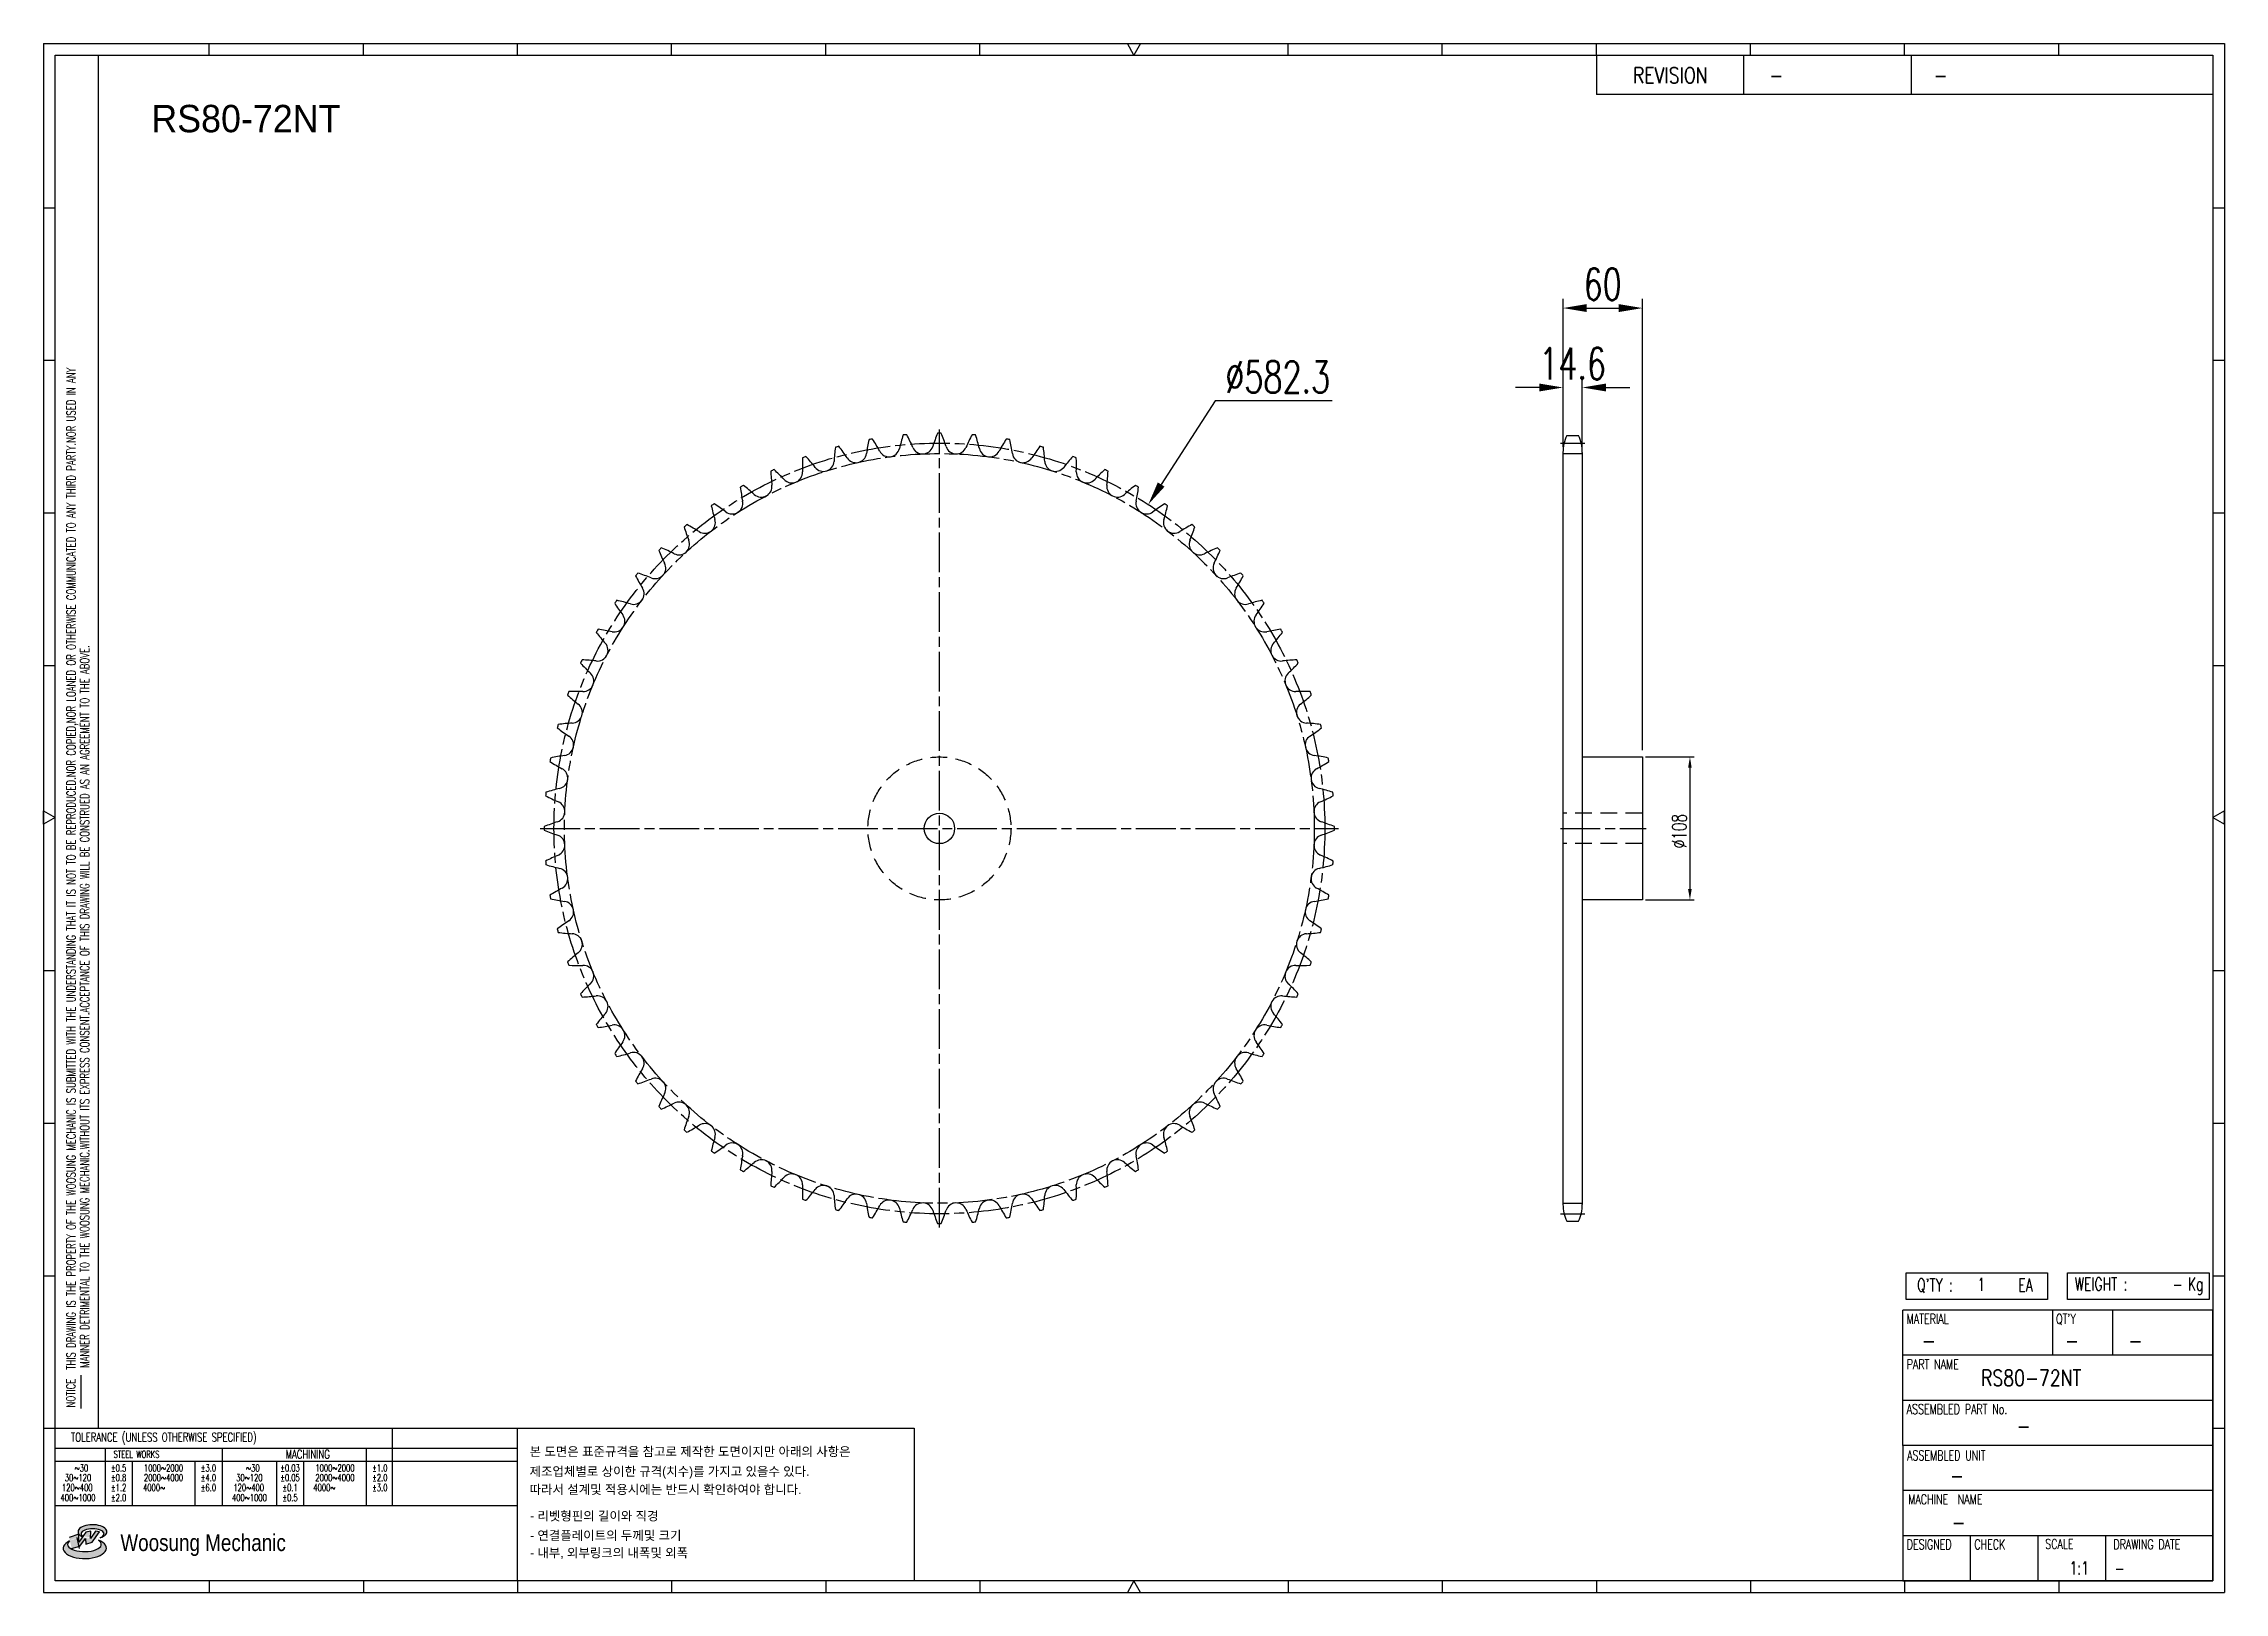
# Model space of a CAD drawing. Header units: millimetres. Extents: x 26814 to 28462, y 33 to 1203.
import ezdxf
from ezdxf.enums import TextEntityAlignment as Align

# ---------------------------------------------------------------- set-up
doc = ezdxf.new("R2010")
doc.units = ezdxf.units.MM
for name, pattern in [('AM_ISO08W050', [18, 12, -1.5, 3, -1.5]), ('AM_ISO08W050x2', [9, 6, -0.75, 1.5, -0.75]), ('HIDDEN', [9.525, 6.35, -3.175])]:
    doc.linetypes.add(name, pattern=pattern)
doc.layers.get('Defpoints').update_dxf_attribs({"color": 80})
doc.layers.add('CL2', color=4, linetype='AM_ISO08W050', lineweight=25)
for name, color, linetype in [('HL', 2, 'HIDDEN'), ('LOGO', 7, 'Continuous'), ('S-DIM', 7, 'Continuous'), ('TITLE', 7, 'Continuous')]:
    doc.layers.add(name, color=color, linetype=linetype)
doc.styles.add('HAN', font='ROMANS.shx', dxfattribs={"width": 0.7, "bigfont": 'whgtxt.shx'})
doc.styles.add('HKD_ST2', font='romans.shx', dxfattribs={"width": 0.7, "height": 4, "bigfont": '@extfont2.shx'})
doc.styles.add('HSG', font='SIMPLEX.shx', dxfattribs={"width": 0.7, "bigfont": 'HSG.shx'})
doc.styles.add('MtXpl_', font='Gulim.ttf')
doc.styles.add('SLDTEXTSTYLE4', font='arial.ttf', dxfattribs={"width": 0.8})
doc.dimstyles.new('APP23', dxfattribs={"dimscale": 4.5, "dimtxt": 2.4, "dimasz": 1.8, "dimexe": 0.7, "dimexo": 0.5, "dimgap": 0.6, "dimtad": 1, "dimtoh": 1, "dimdec": 1, "dimrnd": 0.01, "dimzin": 9, "dimdsep": 46, "dimtxsty": 'HSG', "dimcen": 0, "dimclrd": 1, "dimclre": 1, "dimclrt": 256, "dimazin": 2, "dimtp": 1, "dimtm": 1, "dimtfac": 0.5, "dimtdec": 1, "dimtix": 1, "dimtofl": 0, "dimtmove": 0, "dimatfit": 3, "dimfxl": 0, "dimtvp": 1, "dimtolj": 2, "dimlwd": -1, "dimlwe": -1, "dimarcsym": 0})
doc.dimstyles.new('APP36', dxfattribs={"dimscale": 10, "dimtxt": 2.4, "dimasz": 1.8, "dimexe": 0.7, "dimexo": 0.5, "dimgap": 0.6, "dimtad": 1, "dimtoh": 1, "dimdec": 1, "dimrnd": 0.01, "dimzin": 9, "dimdsep": 46, "dimtxsty": 'HSG', "dimcen": 0, "dimclrd": 1, "dimclre": 1, "dimclrt": 256, "dimazin": 2, "dimtp": 1, "dimtm": 1, "dimtfac": 0.5, "dimtdec": 1, "dimtofl": 0, "dimtmove": 0, "dimatfit": 3, "dimfxl": 0, "dimtvp": 1, "dimtolj": 2, "dimlwd": -1, "dimlwe": -1, "dimarcsym": 0})

# ---------------------------------------------------------------- blocks, each defined once
blk = doc.blocks.new('MASTER')
at = {"layer": 'LOGO'}
h = blk.add_hatch(color=10, dxfattribs=at)
h.paths.add_polyline_path([(1.544, 35.177), (1.554, 34.966), (1.779, 35.034), (2.054, 35.422), (1.908, 35.446), (1.728, 35.167), (1.741, 35.439), (1.547, 35.405), (1.292, 35.041), (1.295, 35.33), (0.943, 35.208), (1.03, 34.8), (1.336, 34.885)])
edge = h.paths.add_edge_path()
edge.add_ellipse((1.795, 35.421), major_axis=(-0.53, 0), ratio=0.487785, start_angle=122.36065, end_angle=403.39574)
edge.add_line((1.411, 35.244), (1.419, 35.261))
edge.add_ellipse((1.798, 35.344), major_axis=(-0.423, 0), ratio=0.444396, start_angle=131.58977, end_angle=386.19408, ccw=False)
edge = h.paths.add_edge_path()
edge.add_ellipse((1.512, 34.815), major_axis=(-0.793, 0), ratio=0.480113, start_angle=314.67633, end_angle=590.85213)
edge.add_ellipse((1.501, 34.958), major_axis=(-0.62, 0), ratio=0.43311, start_angle=331.7024, end_angle=574.42495, ccw=False)
at = {"color": 140}
for p, q in [((0, 90.118), (80.15, 90.118)), ((0, 90.118), (0, 33.191)), ((80.15, 90.118), (80.15, 33.191)), ((57.068, 89.693), (57.068, 88.246)), ((62.47, 89.693), (62.47, 88.246)), ((68.635, 89.693), (68.635, 88.246)), ((79.725, 88.246), (57.068, 88.246)), ((68.449, 43.961), (68.449, 44.936)), ((68.449, 44.936), (73.654, 44.936)), ((73.654, 44.936), (73.654, 43.961)), ((74.39, 43.961), (74.39, 44.936)), ((74.39, 44.936), (79.595, 44.936)), ((79.595, 44.936), (79.595, 43.961)), ((68.336, 38.59), (68.336, 43.563)), ((79.725, 43.563), (68.336, 43.563)), ((73.654, 43.961), (68.449, 43.961)), ((73.827, 43.563), (73.827, 41.905)), ((79.595, 43.961), (74.39, 43.961)), ((76.037, 43.563), (76.037, 41.905)), ((79.725, 38.59), (79.725, 43.563)), ((79.725, 41.905), (68.336, 41.905)), ((79.725, 40.248), (68.336, 40.248)), ((68.336, 38.59), (68.336, 33.616)), ((79.725, 38.59), (68.336, 38.59)), ((79.725, 33.616), (79.725, 38.59)), ((79.725, 36.932), (68.336, 36.932)), ((79.725, 35.274), (68.336, 35.274)), ((70.822, 33.616), (70.822, 35.274)), ((73.309, 33.616), (73.309, 35.274)), ((75.796, 33.616), (75.796, 35.274)), ((0, 33.191), (80.15, 33.191)), ((68.336, 33.616), (79.725, 33.616))]:
    blk.add_line(p, q, dxfattribs=at)
for p, q in [((6.089, 89.693), (6.089, 90.118)), ((11.753, 89.693), (11.753, 90.118)), ((17.418, 89.693), (17.418, 90.118)), ((23.082, 89.693), (23.082, 90.118)), ((28.746, 89.693), (28.746, 90.118)), ((34.411, 89.693), (34.411, 90.118)), ((45.739, 89.693), (45.739, 90.118)), ((51.404, 89.693), (51.404, 90.118)), ((57.068, 89.693), (57.068, 90.118)), ((62.732, 89.693), (62.732, 90.118)), ((68.397, 89.693), (68.397, 90.118)), ((74.061, 89.693), (74.061, 90.118)), ((0, 84.085), (0.425, 84.085)), ((79.725, 84.085), (80.15, 84.085)), ((0, 78.478), (0.425, 78.478)), ((79.725, 78.478), (80.15, 78.478)), ((0, 72.87), (0.425, 72.87)), ((79.725, 72.87), (80.15, 72.87)), ((0, 67.262), (0.425, 67.262)), ((79.725, 67.262), (80.15, 67.262)), ((0, 56.047), (0.425, 56.047)), ((79.725, 56.047), (80.15, 56.047)), ((0, 50.439), (0.425, 50.439)), ((79.725, 50.439), (80.15, 50.439)), ((0, 44.832), (0.425, 44.832)), ((79.725, 44.832), (80.15, 44.832)), ((1.377, 39.947), (1.377, 41.174)), ((0, 39.224), (0.425, 39.224)), ((79.725, 39.224), (80.15, 39.224)), ((6.089, 33.616), (6.089, 33.191)), ((11.753, 33.616), (11.753, 33.191)), ((17.418, 33.616), (17.418, 33.191)), ((23.082, 33.616), (23.082, 33.191)), ((28.746, 33.616), (28.746, 33.191)), ((34.411, 33.616), (34.411, 33.191)), ((45.739, 33.616), (45.739, 33.191)), ((51.404, 33.616), (51.404, 33.191)), ((57.068, 33.616), (57.068, 33.191)), ((62.732, 33.616), (62.732, 33.191)), ((68.397, 33.616), (68.397, 33.191)), ((74.061, 33.616), (74.061, 33.191))]:
    blk.add_line(p, q)
at = {"color": 2}
for p, q in [((2.017, 39.224), (2.017, 89.693)), ((0.425, 39.224), (17.418, 39.224)), ((0.425, 38.487), (17.418, 38.487)), ((2.257, 38.487), (2.257, 36.382)), ((6.557, 38.5), (6.557, 36.382)), ((11.857, 38.487), (11.857, 36.382)), ((12.816, 39.224), (12.816, 36.382)), ((17.418, 33.616), (17.418, 39.224)), ((0.425, 38.012), (17.418, 38.012)), ((3.257, 38.012), (3.257, 36.382)), ((5.557, 38.012), (5.557, 36.382)), ((8.557, 38.012), (8.557, 36.382)), ((9.557, 38.026), (9.557, 36.382)), ((0.425, 36.382), (17.418, 36.382))]:
    blk.add_line(p, q, dxfattribs=at)
for points in [[(40.075, 89.693), (39.83, 90.118), (40.32, 90.118)], [(0.425, 61.679), (0, 61.433), (0, 61.924)], [(79.725, 61.679), (80.15, 61.433), (80.15, 61.924)], [(40.075, 33.616), (39.83, 33.191), (40.32, 33.191)]]:
    blk.add_lwpolyline(points, close=True)
at = {"color": 140}
blk.add_lwpolyline([(0.425, 89.693), (79.725, 89.693), (79.725, 33.616), (0.425, 33.616)], close=True, dxfattribs=at)
at = {"layer": 'LOGO'}
for p, q in [((1.295, 35.33), (0.943, 35.208)), ((1.547, 35.405), (1.292, 35.041)), ((1.292, 35.041), (1.295, 35.33)), ((1.741, 35.439), (1.547, 35.405)), ((1.908, 35.446), (1.728, 35.167)), ((1.728, 35.167), (1.741, 35.439)), ((1.779, 35.034), (2.054, 35.422)), ((2.054, 35.422), (1.908, 35.446)), ((1.03, 34.8), (1.336, 34.885)), ((1.224, 35.208), (1.311, 34.8)), ((1.224, 35.208), (1.224, 35.208)), ((1.336, 34.885), (1.544, 35.177)), ((1.419, 35.261), (1.411, 35.244)), ((1.544, 35.177), (1.554, 34.966)), ((1.554, 34.966), (1.779, 35.034))]:
    blk.add_line(p, q, dxfattribs=at)
for centre, major_axis, ratio, start_param, end_param in [((1.795, 35.421), (-0.53, 0), 0.487785, 2.135596, 7.040584), ((1.798, 35.344), (-0.423, 0), 0.444396, 2.296675, 6.740358), ((1.512, 34.815), (-0.793, 0), 0.480113, 5.492138, 10.312315), ((1.501, 34.958), (-0.62, 0), 0.43311, 5.789299, 10.025607)]:
    blk.add_ellipse(centre, major_axis=major_axis, ratio=ratio, start_param=start_param, end_param=end_param, dxfattribs=at)
for s, height, style, width, p in [('REVISION', 0.5806, 'HAN', 0.8, (58.415, 88.664)), ('-', 0.581, 'HAN', 0.8, (63.426, 88.664)), ('-', 0.581, 'HAN', 0.8, (69.468, 88.664)), ("Q'TY : ", 0.4746, 'HKD_ST2', 0.7, (68.857, 44.253)), ('1', 0.475, 'HKD_ST2', 0.7, (71.071, 44.275)), ('EA', 0.4746, 'HKD_ST2', 0.7, (72.578, 44.253)), ('WEIGHT : ', 0.4746, 'HKD_ST2', 0.7, (74.65, 44.286)), ('Kg', 0.4746, 'HKD_ST2', 0.7, (78.807, 44.286)), ('-', 0.581, 'HAN', 0.8, (69.029, 42.157)), ('-', 0.581, 'HAN', 0.8, (74.289, 42.157)), ('-', 0.581, 'HAN', 0.8, (76.623, 42.157)), ('-', 0.581, 'HAN', 0.8, (72.515, 39.013)), ('-', 0.581, 'HAN', 0.8, (70.067, 37.189)), ('-', 0.581, 'HAN', 0.8, (70.126, 35.48)), ('1:1', 0.4746, 'HKD_ST2', 0.7, (74.458, 33.848)), ('-', 0.475, 'HKD_ST2', 0.7, (76.112, 33.837))]:
    blk.add_text(s, height=height, dxfattribs=dict(style=style, width=width)).set_placement(p)
at = {"color": 6, "style": 'HKD_ST2', "width": 0.7}
for s, p in [(' THIS DRAWING IS THE PROPERTY OF THE WOOSUNG MECHANIC IS SUBMITTED WITH THE UNDERSTANDING THAT IT IS NOT TO BE REPRODUCED.NOR COPIED,NOR LOANED OR OTHERWISE COMMUNICATED TO ANY THIRD PARTY.NOR USED IN ANY', (1.173, 41.217)), ('MANNER DETRIMENTAL TO THE WOOSUNG MECHANIC.WITHOUT ITS EXPRESS CONSENT.ACCEPTANCE OF THIS DRAWING WILL BE CONSTRUED AS AN AGREEMENT TO THE ABOVE.', (1.672, 41.447))]:
    blk.add_text(s, height=0.326266, rotation=90, dxfattribs=at).set_placement(p)
at = {"style": 'HKD_ST2', "width": 0.7}
blk.add_text('-', height=0.475, dxfattribs=at).set_placement((78.613, 44.286), align=Align.RIGHT)
at = {"color": 254, "style": 'HKD_ST2', "width": 0.7}
for s, height, p in [('MATERIAL', 0.3651, (68.474, 43.425)), ("QT'Y", 0.3651, (73.965, 43.425)), ('PART NAME', 0.3651, (68.474, 41.756)), ('ASSEMBLED PART No.', 0.36511, (68.474, 40.109)), ('ASSEMBLED UNIT', 0.36511, (68.49, 38.408)), ('MACHINE  NAME', 0.36511, (68.532, 36.794)), ('DESIGNED', 0.3651, (68.474, 35.136)), ('CHECK', 0.3651, (70.961, 35.136)), ('SCALE', 0.3651, (73.566, 35.153)), ('DRAWING DATE', 0.36511, (76.071, 35.141))]:
    blk.add_text(s, height=height, dxfattribs=at).set_placement(p, align=Align.TOP_LEFT)
at = {"style": 'HKD_ST2', "width": 0.7}
blk.add_text('NOTICE', height=0.3263, rotation=90, dxfattribs=at).set_placement((1.163, 39.988))
blk.add_text('TOLERANCE (UNLESS OTHERWISE SPECIFIED)', height=0.32627, dxfattribs=at).set_placement((4.417, 38.896), align=Align.MIDDLE_CENTER)
at = {"color": 4, "style": 'HKD_ST2', "width": 0.7}
for s, height, p in [('%%12630', 0.261, (1.389, 37.762)), ('1000%%1262000', 0.26101, (4.407, 37.762)), ('%%12630', 0.261, (7.689, 37.762)), ('1000%%1262000', 0.26101, (10.707, 37.762)), ('120%%126400', 0.26101, (1.237, 37.045)), ('30%%126120', 0.261, (1.263, 37.411)), ('4000%%126', 0.261, (4.061, 37.045)), ('2000%%1264000', 0.26101, (4.407, 37.411)), ('120%%126400', 0.26101, (7.537, 37.045)), ('30%%126120', 0.261, (7.563, 37.411)), ('4000%%126', 0.261, (10.321, 37.045)), ('2000%%1264000', 0.26101, (10.707, 37.411)), ('400%%1261000', 0.26101, (1.263, 36.67)), ('400%%1261000', 0.26101, (7.563, 36.67))]:
    blk.add_text(s, height=height, dxfattribs=at).set_placement(p, align=Align.MIDDLE_CENTER)
for s, height, p in [('%%P0.5', 0.261, (2.757, 37.762)), ('STEEL WORKS', 0.26101, (3.416, 38.268)), ('%%P3.0', 0.261, (6.057, 37.762)), ('%%P0.03', 0.261, (9.057, 37.762)), ('MACHINING', 0.3263, (9.707, 38.27)), ('%%P1.0', 0.261, (12.357, 37.762)), ('%%P0.8', 0.261, (2.757, 37.411)), ('%%P1.2', 0.261, (2.757, 37.045)), ('%%P4.0', 0.261, (6.057, 37.411)), ('%%P6.0', 0.261, (6.057, 37.045)), ('%%P0.05', 0.261, (9.057, 37.411)), ('%%P0.1', 0.261, (9.057, 37.045)), ('%%P2.0', 0.261, (12.357, 37.411)), ('%%P3.0', 0.261, (12.357, 37.045)), ('%%P2.0', 0.261, (2.757, 36.67)), ('%%P0.5', 0.261, (9.057, 36.67))]:
    blk.add_text(s, height=height, dxfattribs=at).set_placement(p, align=Align.MIDDLE)
at = {"color": 1, "style": 'SLDTEXTSTYLE4', "width": 0.8}
blk.add_text('Woosung Mechanic', height=0.61957, dxfattribs=at).set_placement((2.822, 34.711))
blk = doc.blocks.new('*D3')
at = {"layer": 'Defpoints', "color": 0, "transparency": 16777216}
for p in [(27976.6, 942.9), (27962, 893), (27976.6, 893)]:
    blk.add_point(p, dxfattribs=at)
at = {"layer": 'S-DIM', "color": 1, "transparency": 16777216}
for p, q in [((27944, 942.9), (27926, 942.9)), ((27962, 898), (27962, 949.9)), ((27976.6, 898), (27976.6, 949.9)), ((27994.6, 942.9), (28012.6, 942.9))]:
    blk.add_line(p, q, dxfattribs=at)
for points in [[(27944, 945.9), (27944, 939.9), (27962, 942.9)], [(27994.6, 945.9), (27994.6, 939.9), (27976.6, 942.9)]]:
    blk.add_solid(points, dxfattribs=at)
at = {"layer": 'S-DIM', "transparency": 16777216, "insert": (27969.3, 960.9), "char_height": 24, "attachment_point": 5, "style": 'HSG'}
blk.add_mtext('\\A2;14.6', dxfattribs=at)
blk = doc.blocks.new('*D4')
at = {"layer": 'Defpoints', "color": 0, "transparency": 16777216}
for p in [(28022, 1002.9), (27962, 893), (28022, 663.8)]:
    blk.add_point(p, dxfattribs=at)
at = {"layer": 'S-DIM', "color": 1, "transparency": 16777216}
for p, q in [((27962, 898), (27962, 1009.9)), ((28022, 668.8), (28022, 1009.9)), ((27980, 1002.9), (28004, 1002.9))]:
    blk.add_line(p, q, dxfattribs=at)
for points in [[(27980, 1005.9), (27980, 999.9), (27962, 1002.9)], [(28004, 1005.9), (28004, 999.9), (28022, 1002.9)]]:
    blk.add_solid(points, dxfattribs=at)
at = {"layer": 'S-DIM', "transparency": 16777216, "insert": (27992, 1020.9), "char_height": 24, "attachment_point": 5, "style": 'HSG'}
blk.add_mtext('\\A2;60', dxfattribs=at)
blk = doc.blocks.new('*D5')
at = {"layer": 'Defpoints', "color": 0, "transparency": 16777216}
for p in [(27648.7, 854.5), (27333.1, 365.1)]:
    blk.add_point(p, dxfattribs=at)
at = {"layer": 'S-DIM', "color": 1, "transparency": 16777216}
for p, q in [((27699.3, 932.9), (27658.4, 869.6)), ((27787.7, 932.9), (27699.3, 932.9))]:
    blk.add_line(p, q, dxfattribs=at)
blk.add_solid([(27655.9, 871.2), (27661, 868), (27648.7, 854.5)], dxfattribs=at)
at = {"layer": 'S-DIM', "transparency": 16777216, "insert": (27746.5, 950.9), "char_height": 24, "attachment_point": 5, "style": 'HSG'}
blk.add_mtext('\\A2;∅582.3', dxfattribs=at)
blk = doc.blocks.new('*D2')
at = {"layer": 'Defpoints', "color": 0, "transparency": 16777216}
for p in [(28022, 663.8), (28022, 555.8), (28057.9, 555.8)]:
    blk.add_point(p, dxfattribs=at)
at = {"layer": 'S-DIM', "color": 1, "transparency": 16777216}
for p, q in [((28024.2, 663.8), (28061, 663.8)), ((28057.9, 655.7), (28057.9, 563.9)), ((28024.2, 555.8), (28061, 555.8))]:
    blk.add_line(p, q, dxfattribs=at)
for points in [[(28056.5, 655.7), (28059.2, 655.7), (28057.9, 663.8)], [(28056.5, 563.9), (28059.2, 563.9), (28057.9, 555.8)]]:
    blk.add_solid(points, dxfattribs=at)
at = {"layer": 'S-DIM', "transparency": 16777216, "insert": (28049.8, 607.7), "char_height": 10.8, "attachment_point": 5, "rotation": 90, "style": 'HSG'}
blk.add_mtext('\\A2;%%c108', dxfattribs=at)

msp = doc.modelspace()

# ---------------------------------------------------------------- linework, layer by layer
for p, q in [((27964.78, 906.54), (27973.78, 906.54)), ((27961.98, 893.84), (27961.98, 325.72)), ((27976.58, 893.84), (27976.58, 325.72)), ((27976.58, 663.78), (28021.98, 663.78)), ((28021.98, 663.78), (28021.98, 555.78)), ((28021.98, 555.78), (27976.58, 555.78)), ((27964.78, 313.02), (27973.78, 313.02))]:
    msp.add_line(p, q)
at = {"color": 140}
msp.add_lwpolyline([(27172.21, 156.61), (27471.89, 156.61), (27471.89, 41.35), (27172.21, 41.35)], close=True, dxfattribs=at)
msp.add_circle((27490.91, 609.78), 11.5)
for centre, radius, start, end in [((27598.04, 864.68), 141.01, 162.52782, 166.875), ((27490.91, 609.78), 298.5, 94.7368, 95.2632), ((27341.15, 842.21), 141.01, 23.125, 27.47218), ((27619.85, 854.37), 141.01, 157.52782, 161.875), ((27490.91, 609.78), 298.5, 89.7368, 90.2632), ((27361.98, 854.37), 141.01, 18.125, 22.47218), ((27640.67, 842.21), 141.01, 152.52782, 156.875), ((27490.91, 609.78), 298.5, 84.7368, 85.2632), ((27383.78, 864.68), 141.01, 13.125, 17.47218), ((27992.18, 893.84), 30.2, 155.13196, 180), ((27946.38, 893.84), 30.2, 0, 24.86804), ((27528.41, 883.72), 141.01, 177.52782, 181.875), ((27490.91, 609.78), 298.5, 109.7368, 110.2632), ((27286.1, 795.52), 141.01, 38.125, 42.47218), ((27552.15, 879.41), 141.01, 172.52782, 176.875), ((27490.91, 609.78), 298.5, 104.7368, 105.2632), ((27303.06, 812.67), 141.01, 33.125, 37.47218), ((27427.88, 894.11), 8.02, 213.125, 351.875), ((27575.41, 873.05), 141.01, 167.52782, 171.875), ((27490.91, 609.78), 298.5, 99.7368, 100.2632), ((27321.46, 828.27), 141.01, 28.125, 32.47218), ((27452.9, 898.52), 8.02, 208.125, 346.875), ((27478.21, 900.74), 8.02, 203.125, 341.875), ((27503.61, 900.74), 8.02, 198.125, 336.875), ((27528.93, 898.52), 8.02, 193.125, 331.875), ((27660.36, 828.27), 141.01, 147.52782, 151.875), ((27490.91, 609.78), 298.5, 79.7368, 80.2632), ((27406.41, 873.05), 141.01, 8.125, 12.47218), ((27553.95, 894.11), 8.02, 188.125, 326.875), ((27678.76, 812.67), 141.01, 142.52782, 146.875), ((27490.91, 609.78), 298.5, 74.7368, 75.2632), ((27429.67, 879.41), 141.01, 3.125, 7.47218), ((27695.73, 795.52), 141.01, 137.52782, 141.875), ((27490.91, 609.78), 298.5, 69.7368, 70.2632), ((27453.41, 883.72), 141.01, 358.125, 2.47218), ((27490.91, 609.78), 298.5, 114.7368, 115.2632), ((27504.4, 885.95), 141.01, 182.52782, 186.875), ((27270.69, 776.97), 141.01, 43.125, 47.47218), ((27379.46, 878.84), 8.02, 223.125, 1.875), ((27403.34, 887.53), 8.02, 218.125, 356.875), ((27578.49, 887.53), 8.02, 183.125, 321.875), ((27602.36, 878.84), 8.02, 178.125, 316.875), ((27711.14, 776.97), 141.01, 132.52782, 136.875), ((27490.91, 609.78), 298.5, 64.7368, 65.2632), ((27477.43, 885.95), 141.01, 353.125, 357.47218), ((27334.43, 855.4), 8.02, 233.125, 11.875), ((27490.91, 609.78), 298.5, 119.7368, 120.2632), ((27480.28, 886.07), 141.01, 187.52782, 191.875), ((27256.95, 757.14), 141.01, 48.125, 52.47218), ((27356.43, 868.11), 8.02, 228.125, 6.875), ((27625.39, 868.11), 8.02, 173.125, 311.875), ((27724.87, 757.14), 141.01, 127.52782, 131.875), ((27490.91, 609.78), 298.5, 59.7368, 60.2632), ((27647.39, 855.4), 8.02, 168.125, 306.875), ((27501.55, 886.07), 141.01, 348.125, 352.47218), ((27313.62, 840.83), 8.02, 238.125, 16.875), ((27490.91, 609.78), 298.5, 124.7368, 125.2632), ((27456.24, 884.09), 141.01, 192.52782, 196.875), ((27245, 736.18), 141.01, 53.125, 57.47218), ((27736.82, 736.18), 141.01, 122.52782, 126.875), ((27668.2, 840.83), 8.02, 163.125, 301.875), ((27525.59, 884.09), 141.01, 343.125, 347.47218), ((27490.91, 609.78), 298.5, 54.7368, 55.2632), ((27294.16, 824.5), 8.02, 243.125, 21.875), ((27490.91, 609.78), 298.5, 129.7368, 130.2632), ((27432.46, 880.03), 141.01, 197.52782, 201.875), ((27234.92, 714.27), 141.01, 58.125, 62.47218), ((27746.9, 714.27), 141.01, 117.52782, 121.875), ((27687.67, 824.5), 8.02, 158.125, 296.875), ((27549.36, 880.03), 141.01, 338.125, 342.47218), ((27490.91, 609.78), 298.5, 49.7368, 50.2632), ((27276.19, 806.53), 8.02, 248.125, 26.875), ((27490.91, 609.78), 298.5, 134.7368, 135.2632), ((27409.13, 873.9), 141.01, 202.52782, 206.875), ((27226.79, 691.56), 141.01, 63.125, 67.47218), ((27755.04, 691.56), 141.01, 112.52782, 116.875), ((27705.63, 806.53), 8.02, 153.125, 291.875), ((27572.69, 873.9), 141.01, 333.125, 337.47218), ((27490.91, 609.78), 298.5, 44.7368, 45.2632), ((27259.86, 787.07), 8.02, 253.125, 31.875), ((27490.91, 609.78), 298.5, 139.7368, 140.2632), ((27386.42, 865.77), 141.01, 207.52782, 211.875), ((27220.66, 668.23), 141.01, 68.125, 72.47218), ((27761.16, 668.23), 141.01, 107.52782, 111.875), ((27721.96, 787.07), 8.02, 148.125, 286.875), ((27595.4, 865.77), 141.01, 328.125, 332.47218), ((27490.91, 609.78), 298.5, 39.7368, 40.2632), ((27490.91, 609.78), 298.5, 144.7368, 145.2632), ((27364.51, 855.69), 141.01, 212.52782, 216.875), ((27216.6, 644.46), 141.01, 73.125, 77.47218), ((27765.23, 644.46), 141.01, 102.52782, 106.875), ((27617.32, 855.69), 141.01, 323.125, 327.47218), ((27490.91, 609.78), 298.5, 34.7368, 35.2632), ((27490.91, 609.78), 298.5, 149.7368, 150.2632), ((27343.55, 843.74), 141.01, 217.52782, 221.875), ((27214.62, 620.42), 141.01, 78.125, 82.47218), ((27245.29, 766.26), 8.02, 258.125, 36.875), ((27736.54, 766.26), 8.02, 143.125, 281.875), ((27767.2, 620.42), 141.01, 97.52782, 101.875), ((27638.27, 843.74), 141.01, 318.125, 322.47218), ((27490.91, 609.78), 298.5, 29.7368, 30.2632), ((27232.58, 744.26), 8.02, 263.125, 41.875), ((27749.24, 744.26), 8.02, 138.125, 276.875), ((27490.91, 609.78), 298.5, 154.7368, 155.2632), ((27323.72, 830), 141.01, 222.52782, 226.875), ((27214.74, 596.29), 141.01, 83.125, 87.47218), ((27221.85, 721.23), 8.02, 268.125, 46.875), ((27767.08, 596.29), 141.01, 92.52782, 96.875), ((27759.98, 721.23), 8.02, 133.125, 271.875), ((27658.1, 830), 141.01, 313.125, 317.47218), ((27490.91, 609.78), 298.5, 24.7368, 25.2632), ((27490.91, 609.78), 298.5, 159.7368, 160.2632), ((27305.17, 814.59), 141.01, 227.52782, 231.875), ((27216.97, 572.28), 141.01, 88.125, 92.47218), ((27764.85, 572.28), 141.01, 87.52782, 91.875), ((27676.66, 814.59), 141.01, 308.125, 312.47218), ((27490.91, 609.78), 298.5, 19.7368, 20.2632), ((27213.16, 697.36), 8.02, 273.125, 51.875), ((27768.67, 697.36), 8.02, 128.125, 266.875), ((27490.91, 609.78), 298.5, 164.7368, 165.2632), ((27288.02, 797.63), 141.01, 232.52782, 236.875), ((27221.28, 548.54), 141.01, 93.125, 97.47218), ((27206.58, 672.81), 8.02, 278.125, 56.875), ((27775.24, 672.81), 8.02, 123.125, 261.875), ((27760.54, 548.54), 141.01, 82.52782, 86.875), ((27693.8, 797.63), 141.01, 303.125, 307.47218), ((27490.91, 609.78), 298.5, 14.7368, 15.2632), ((27490.91, 609.78), 298.5, 169.7368, 170.2632), ((27272.42, 779.23), 141.01, 237.52782, 241.875), ((27227.64, 525.28), 141.01, 98.125, 102.47218), ((27754.18, 525.28), 141.01, 77.52782, 81.875), ((27709.4, 779.23), 141.01, 298.125, 302.47218), ((27490.91, 609.78), 298.5, 9.7368, 10.2632), ((27202.17, 647.79), 8.02, 283.125, 61.875), ((27779.65, 647.79), 8.02, 118.125, 256.875), ((27490.91, 609.78), 298.5, 174.7368, 175.2632), ((27258.49, 759.54), 141.01, 242.52782, 246.875), ((27236.01, 502.65), 141.01, 103.125, 107.47218), ((27199.95, 622.48), 8.02, 288.125, 66.875), ((27781.87, 622.48), 8.02, 113.125, 251.875), ((27745.81, 502.65), 141.01, 72.52782, 76.875), ((27723.34, 759.54), 141.01, 293.125, 297.47218), ((27490.91, 609.78), 298.5, 4.7368, 5.2632), ((27490.91, 609.78), 298.5, 179.7368, 180.2632), ((27246.32, 480.84), 141.01, 108.125, 112.47218), ((27735.51, 480.84), 141.01, 67.52782, 71.875), ((27490.91, 609.78), 298.5, 359.7368, 0.2632), ((27246.32, 738.71), 141.01, 247.52782, 251.875), ((27199.95, 597.08), 8.02, 293.125, 71.875), ((27781.87, 597.08), 8.02, 108.125, 246.875), ((27735.51, 738.71), 141.01, 288.125, 292.47218), ((27258.49, 460.02), 141.01, 113.125, 117.47218), ((27490.91, 609.78), 298.5, 184.7368, 185.2632), ((27236.01, 716.91), 141.01, 252.52782, 256.875), ((27202.17, 571.77), 8.02, 298.125, 76.875), ((27779.65, 571.77), 8.02, 103.125, 241.875), ((27745.81, 716.91), 141.01, 283.125, 287.47218), ((27723.34, 460.02), 141.01, 62.52782, 66.875), ((27490.91, 609.78), 298.5, 354.7368, 355.2632), ((27272.42, 440.33), 141.01, 118.125, 122.47218), ((27709.4, 440.33), 141.01, 57.52782, 61.875), ((27490.91, 609.78), 298.5, 189.7368, 190.2632), ((27227.64, 694.28), 141.01, 257.52782, 261.875), ((27206.58, 546.74), 8.02, 303.125, 81.875), ((27775.24, 546.74), 8.02, 98.125, 236.875), ((27754.18, 694.28), 141.01, 278.125, 282.47218), ((27490.91, 609.78), 298.5, 349.7368, 350.2632), ((27288.02, 421.93), 141.01, 123.125, 127.47218), ((27490.91, 609.78), 298.5, 194.7368, 195.2632), ((27221.28, 671.02), 141.01, 262.52782, 266.875), ((27213.16, 522.2), 8.02, 308.125, 86.875), ((27768.67, 522.2), 8.02, 93.125, 231.875), ((27760.54, 671.02), 141.01, 273.125, 277.47218), ((27693.8, 421.93), 141.01, 52.52782, 56.875), ((27490.91, 609.78), 298.5, 344.7368, 345.2632), ((27305.17, 404.96), 141.01, 128.125, 132.47218), ((27676.66, 404.96), 141.01, 47.52782, 51.875), ((27490.91, 609.78), 298.5, 199.7368, 200.2632), ((27216.97, 647.28), 141.01, 267.52782, 271.875), ((27221.85, 498.33), 8.02, 313.125, 91.875), ((27759.98, 498.33), 8.02, 88.125, 226.875), ((27764.85, 647.28), 141.01, 268.125, 272.47218), ((27490.91, 609.78), 298.5, 339.7368, 340.2632), ((27323.72, 389.55), 141.01, 133.125, 137.47218), ((27490.91, 609.78), 298.5, 204.7368, 205.2632), ((27214.74, 623.26), 141.01, 272.52782, 276.875), ((27232.58, 475.3), 8.02, 318.125, 96.875), ((27749.24, 475.3), 8.02, 83.125, 221.875), ((27767.08, 623.26), 141.01, 263.125, 267.47218), ((27658.1, 389.55), 141.01, 42.52782, 46.875), ((27490.91, 609.78), 298.5, 334.7368, 335.2632), ((27343.55, 375.82), 141.01, 138.125, 142.47218), ((27490.91, 609.78), 298.5, 209.7368, 210.2632), ((27245.29, 453.3), 8.02, 323.125, 101.875), ((27736.54, 453.3), 8.02, 78.125, 216.875), ((27638.27, 375.82), 141.01, 37.52782, 41.875), ((27490.91, 609.78), 298.5, 329.7368, 330.2632), ((27214.62, 599.14), 141.01, 277.52782, 281.875), ((27364.51, 363.87), 141.01, 143.125, 147.47218), ((27617.32, 363.87), 141.01, 32.52782, 36.875), ((27767.2, 599.14), 141.01, 258.125, 262.47218), ((27490.91, 609.78), 298.5, 214.7368, 215.2632), ((27216.6, 575.1), 141.01, 282.52782, 286.875), ((27259.86, 432.49), 8.02, 328.125, 106.875), ((27721.96, 432.49), 8.02, 73.125, 211.875), ((27765.23, 575.1), 141.01, 253.125, 257.47218), ((27490.91, 609.78), 298.5, 324.7368, 325.2632), ((27386.42, 353.79), 141.01, 148.125, 152.47218), ((27490.91, 609.78), 298.5, 219.7368, 220.2632), ((27220.66, 551.33), 141.01, 287.52782, 291.875), ((27276.19, 413.02), 8.02, 333.125, 111.875), ((27705.63, 413.02), 8.02, 68.125, 206.875), ((27761.16, 551.33), 141.01, 248.125, 252.47218), ((27595.4, 353.79), 141.01, 27.52782, 31.875), ((27490.91, 609.78), 298.5, 319.7368, 320.2632), ((27409.13, 345.65), 141.01, 153.125, 157.47218), ((27490.91, 609.78), 298.5, 224.7368, 225.2632), ((27226.79, 528), 141.01, 292.52782, 296.875), ((27294.16, 395.06), 8.02, 338.125, 116.875), ((27687.67, 395.06), 8.02, 63.125, 201.875), ((27755.04, 528), 141.01, 243.125, 247.47218), ((27572.69, 345.65), 141.01, 22.52782, 26.875), ((27490.91, 609.78), 298.5, 314.7368, 315.2632), ((27432.46, 339.53), 141.01, 158.125, 162.47218), ((27490.91, 609.78), 298.5, 229.7368, 230.2632), ((27234.92, 505.29), 141.01, 297.52782, 301.875), ((27313.62, 378.73), 8.02, 343.125, 121.875), ((27668.2, 378.73), 8.02, 58.125, 196.875), ((27746.9, 505.29), 141.01, 238.125, 242.47218), ((27549.36, 339.53), 141.01, 17.52782, 21.875), ((27490.91, 609.78), 298.5, 309.7368, 310.2632), ((27456.24, 335.47), 141.01, 163.125, 167.47218), ((27490.91, 609.78), 298.5, 234.7368, 235.2632), ((27245, 483.37), 141.01, 302.52782, 306.875), ((27334.43, 364.15), 8.02, 348.125, 126.875), ((27480.28, 333.49), 141.01, 168.125, 172.47218), ((27647.39, 364.15), 8.02, 53.125, 191.875), ((27501.55, 333.49), 141.01, 7.52782, 11.875), ((27736.82, 483.37), 141.01, 233.125, 237.47218), ((27525.59, 335.47), 141.01, 12.52782, 16.875), ((27490.91, 609.78), 298.5, 304.7368, 305.2632), ((27490.91, 609.78), 298.5, 239.7368, 240.2632), ((27256.95, 462.42), 141.01, 307.52782, 311.875), ((27356.43, 351.45), 8.02, 353.125, 131.875), ((27504.4, 333.61), 141.01, 173.125, 177.47218), ((27270.69, 442.59), 141.01, 312.52782, 316.875), ((27379.46, 340.71), 8.02, 358.125, 136.875), ((27602.36, 340.71), 8.02, 43.125, 181.875), ((27711.14, 442.59), 141.01, 223.125, 227.47218), ((27625.39, 351.45), 8.02, 48.125, 186.875), ((27477.43, 333.61), 141.01, 2.52782, 6.875), ((27724.87, 462.42), 141.01, 228.125, 232.47218), ((27490.91, 609.78), 298.5, 299.7368, 300.2632), ((27490.91, 609.78), 298.5, 244.7368, 245.2632), ((27528.41, 335.84), 141.01, 178.125, 182.47218), ((27490.91, 609.78), 298.5, 249.7368, 250.2632), ((27286.1, 424.03), 141.01, 317.52782, 321.875), ((27403.34, 332.02), 8.02, 3.125, 141.875), ((27552.15, 340.15), 141.01, 183.125, 187.47218), ((27303.06, 406.89), 141.01, 322.52782, 326.875), ((27427.88, 325.45), 8.02, 8.125, 146.875), ((27553.95, 325.45), 8.02, 33.125, 171.875), ((27678.76, 406.89), 141.01, 213.125, 217.47218), ((27429.67, 340.15), 141.01, 352.52782, 356.875), ((27578.49, 332.02), 8.02, 38.125, 176.875), ((27695.73, 424.03), 141.01, 218.125, 222.47218), ((27490.91, 609.78), 298.5, 289.7368, 290.2632), ((27453.41, 335.84), 141.01, 357.52782, 1.875), ((27490.91, 609.78), 298.5, 294.7368, 295.2632), ((27490.91, 609.78), 298.5, 254.7368, 255.2632), ((27575.41, 346.51), 141.01, 188.125, 192.47218), ((27490.91, 609.78), 298.5, 259.7368, 260.2632), ((27321.46, 391.29), 141.01, 327.52782, 331.875), ((27452.9, 321.04), 8.02, 13.125, 151.875), ((27598.04, 354.88), 141.01, 193.125, 197.47218), ((27341.15, 377.35), 141.01, 332.52782, 336.875), ((27478.21, 318.82), 8.02, 18.125, 156.875), ((27619.85, 365.19), 141.01, 198.125, 202.47218), ((27361.98, 365.19), 141.01, 337.52782, 341.875), ((27503.61, 318.82), 8.02, 23.125, 161.875), ((27640.67, 377.35), 141.01, 203.125, 207.47218), ((27383.78, 354.88), 141.01, 342.52782, 346.875), ((27528.93, 321.04), 8.02, 28.125, 166.875), ((27660.36, 391.29), 141.01, 208.125, 212.47218), ((27490.91, 609.78), 298.5, 279.7368, 280.2632), ((27406.41, 346.51), 141.01, 347.52782, 351.875), ((27490.91, 609.78), 298.5, 284.7368, 285.2632), ((27992.18, 325.72), 30.2, 180, 204.86804), ((27946.38, 325.72), 30.2, 335.13196, 0), ((27490.91, 609.78), 298.5, 264.7368, 265.2632), ((27490.91, 609.78), 298.5, 269.7368, 270.2632), ((27490.91, 609.78), 298.5, 274.7368, 275.2632)]:
    msp.add_arc(centre, radius, start, end)
at = {"layer": 'CL2', "linetype": 'AM_ISO08W050x2', "ltscale": 5}
for p, q in [((27490.91, 308.28), (27490.91, 911.28)), ((27960.04, 900.93), (27978.53, 900.93)), ((27961.98, 892.99), (27976.58, 892.99)), ((27189.41, 609.78), (27792.41, 609.78)), ((27960.04, 609.78), (28024.8, 609.78)), ((27960.04, 318.62), (27978.53, 318.62)), ((27961.98, 326.56), (27976.58, 326.56))]:
    msp.add_line(p, q, dxfattribs=at)
for radius in [291.15, 283.21]:
    msp.add_circle((27490.91, 609.78), radius, dxfattribs=at)
at = {"layer": 'HL', "linetype": 'HIDDEN', "ltscale": 2}
for p, q in [((28021.98, 621.28), (27961.98, 621.28)), ((28021.98, 598.28), (27961.98, 598.28))]:
    msp.add_line(p, q, dxfattribs=at)
at = {"layer": 'HL', "ltscale": 2}
msp.add_circle((27490.91, 609.78), 54, dxfattribs=at)

# ---------------------------------------------------------------- block references
at = {"color": 140, "xscale": 20.55434503429597, "yscale": 20.55434503429597, "zscale": 20.55434503429597}
msp.add_blockref('MASTER', (26814.2, -649.61), dxfattribs=at)

# ---------------------------------------------------------------- texts
at = {"style": 'HAN', "width": 0.8}
msp.add_text('RS80-72NT', height=11.934, dxfattribs=at).set_placement((28277.82, 188.71))
at = {"color": 140, "style": 'MtXpl_'}
for s, p in [('본 도면은 표준규격을 참고로 제작한 도면이지만 아래의 사항은', (27181.32, 135.61)), ('제조업체별로 상이한 규격(치수)를 가지고 있을수 있다.', (27181.32, 120.61)), ('따라서 설계및 적용시에는 반드시 확인하여야 합니다.', (27181.32, 106.94)), ('- 리벳형핀의 길이와 직경', (27181.7, 86.93)), ('- 연결플레이트의 두께및 크기', (27181.7, 72.25)), ('- 내부, 외부링크의 내폭및 외폭', (27181.7, 59.08))]:
    msp.add_text(s, height=6.8948, dxfattribs=at).set_placement(p)
at = {"layer": 'TITLE', "color": 254, "style": 'MtXpl_'}
msp.add_text('RS80-72NT', height=20.684, dxfattribs=at).set_placement((26895.58, 1135.74))

# ---------------------------------------------------------------- dimensions: what is measured, and where the dimension line sits
at = {"layer": 'S-DIM'}
dim = msp.add_linear_dim(base=(28021.98, 1002.87), p1=(27961.98, 892.99), p2=(28021.98, 663.78), dimstyle='APP36', dxfattribs=at)
dim.commit()
dim.dimension.update_dxf_attribs({"geometry": '*D4', "text_midpoint": (27991.98, 1020.87)})
dim = msp.add_linear_dim(base=(27976.58, 942.87), p1=(27961.98, 892.99), p2=(27976.58, 892.99), dimstyle='APP36', dxfattribs=at)
dim.commit()
dim.dimension.update_dxf_attribs({"geometry": '*D3', "text_midpoint": (27969.28, 942.87), "dimtype": 128})
dim = msp.add_diameter_dim_2p(p1=(27333.14, 365.08), p2=(27648.69, 854.48), dimstyle='APP36', dxfattribs=at)
dim.commit()
dim.dimension.update_dxf_attribs({"geometry": '*D5', "text_midpoint": (27746.48, 932.94), "dimtype": 131})
dim = msp.add_linear_dim(base=(28057.86, 555.78), p1=(28021.98, 663.78), p2=(28021.98, 555.78), angle=90, text='%%c<>', dimstyle='APP23', dxfattribs=at)
dim.commit()
dim.dimension.update_dxf_attribs({"geometry": '*D2', "text_midpoint": (28057.86, 607.74), "dimtype": 128})

doc.saveas('drawing.dxf')
